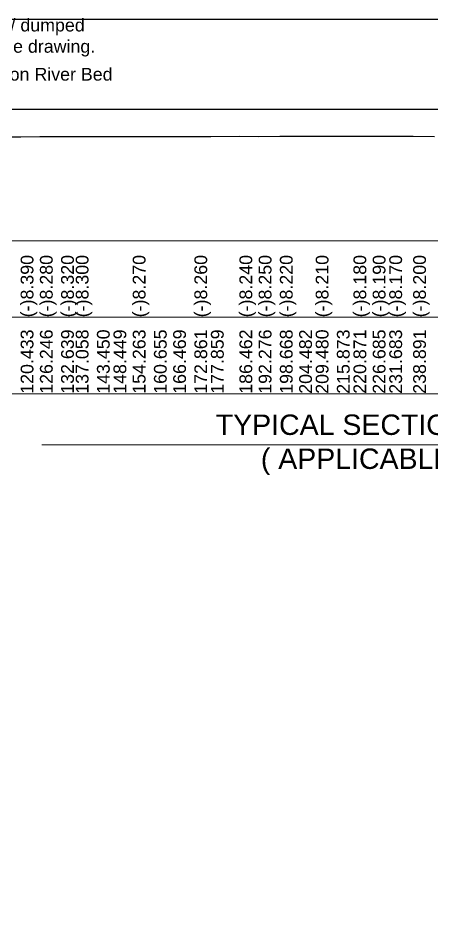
# Model space of a CAD drawing. Header units: inches. Extents: x 89000 to 845000, y -7071 to 18.
# Drawn here: x 162555 to 164179, y -3533 to 4 of the extents above; entities that cross this region are included whole.
import ezdxf

# ---------------------------------------------------------------- set-up
doc = ezdxf.new("R2010")
doc.units = ezdxf.units.IN
doc.header["$LTSCALE"] = 7
doc.header["$MEASUREMENT"] = 0
for name, color, linetype, lineweight in [('Cross section Data Border', 7, 'Continuous', 9), ('Cross Section Labels', 7, 'Continuous', 9), ('Existing_Bed_Level for Xsection', 7, 'Continuous', 25), ('Long Section Labels', 7, 'Continuous', 9)]:
    doc.layers.add(name, color=color, linetype=linetype, lineweight=lineweight)
doc.styles.get("Standard").update_dxf_attribs({"font": 'arial.ttf'})
doc.dimstyles.get("Standard").update_dxf_attribs({"dimtxt": 0.18, "dimasz": 0.18, "dimexe": 0.18, "dimexo": 0.0625, "dimgap": 0.09, "dimtad": 0, "dimtih": 1, "dimtoh": 1, "dimdec": 4, "dimzin": 0, "dimdsep": 46, "dimtxsty": 'Standard', "dimcen": 0.09, "dimadec": 0, "dimazin": 0, "dimtfac": 1, "dimtdec": 4, "dimtofl": 0, "dimtmove": 0, "dimatfit": 3, "dimfxl": 1, "dimtolj": 1, "dimtzin": 0, "dimarcsym": 0})

msp = doc.modelspace()

# ---------------------------------------------------------------- linework, layer by layer
msp.add_lwpolyline([(160000, 0), (170000, 0), (170000, -7071), (160000, -7071)], close=True)
at = {"layer": 'Cross section Data Border'}
msp.add_lwpolyline([(160100, -869.78), (168718.09983, -869.78), (168718.09983, -1469.78), (160100, -1469.78)], close=True, dxfattribs=at)
msp.add_lwpolyline([(160100, -1169.78), (168718.09983, -1169.78)], dxfattribs=at)
at = {"layer": 'Cross Section Labels'}
msp.add_lwpolyline([(162649.04991, -1669.78), (164809.04991, -1669.78), (166969.04991, -1669.78)], dxfattribs=at)
at = {"layer": 'Existing_Bed_Level for Xsection'}
for points in [[(161000, -352.78), (168618.09983, -352.78)], [(162482.51307, -462.24), (162565.6232, -461.85), (162641.1953, -460.42), (162724.30189, -460.94), (162781.75896, -460.68), (162864.85442, -460.42), (162929.83238, -460.42), (163005.41592, -460.29), (163088.51383, -460.29), (163164.09981, -460.42), (163247.19581, -460.16), (163312.17344, -460.29), (163424.0033, -459.9), (163499.58597, -460.03), (163582.68484, -459.64), (163658.26955, -459.64), (163723.24402, -459.51), (163806.34442, -459.64), (163871.32304, -459.12), (163946.90244, -459.25), (164011.87865, -458.99), (164105.58545, -459.38), (164188.68562, -460.03)]]:
    msp.add_lwpolyline(points, dxfattribs=at)

# ---------------------------------------------------------------- texts
at = {"layer": 'Cross Section Labels'}
for s, insert, char_height, attachment_point in [(' Assorted 2 Layers C.C Blocks(excluding Blocks at key) to be Placed / dumped^J@24.00 m³/m (excluding void) at or below Working LWL as shown in the drawing.^J450 x 450 x 450-------- - 60 % by volume^J350 x 350 x 350-------- - 40 % by volume', (161597.91155, -313.78), 50, 8), ('200Kg Sand Filled Geo-bag(minimum 3 -Layers)to be dumped on River Bed^J@24.00m³/m as shown in drawing.', (161749.94216, -339.78), 50, 8), ('TYPICAL SECTION OF KATAKHALI KHAL AT KM 102.200^J( APPLICABLE FROM KM 102.120 TO KM 102.200)', (164809.04991, -1669.78), 80, 5)]:
    msp.add_mtext(s, dxfattribs=dict(at, insert=insert, char_height=char_height, attachment_point=attachment_point))
at = {"layer": 'Long Section Labels', "char_height": 50, "attachment_point": 1, "rotation": 90}
for s, insert in [('(-)8.390', (162565.6232, -1169.78)), ('(-)8.280', (162641.1953, -1169.78)), ('(-)8.280', (162641.1953, -1169.78)), ('(-)8.280', (162641.1953, -1169.78)), ('(-)8.280', (162641.1953, -1169.78)), ('(-)8.320', (162724.30189, -1169.78)), ('(-)8.300', (162781.75896, -1169.78)), ('(-)8.270', (163005.41592, -1169.78)), ('(-)8.270', (163005.41592, -1169.78)), ('(-)8.270', (163005.41592, -1169.78)), ('(-)8.270', (163005.41592, -1169.78)), ('(-)8.260', (163247.19581, -1169.78)), ('(-)8.240', (163424.0033, -1169.78)), ('(-)8.250', (163499.58597, -1169.78)), ('(-)8.250', (163499.58597, -1169.78)), ('(-)8.220', (163582.68484, -1169.78)), ('(-)8.220', (163582.68484, -1169.78)), ('(-)8.220', (163582.68484, -1169.78)), ('(-)8.210', (163723.24402, -1169.78)), ('(-)8.180', (163871.32304, -1169.78)), ('(-)8.190', (163946.90244, -1169.78)), ('(-)8.170', (164011.87865, -1169.78)), ('(-)8.200', (164105.58545, -1169.78)), ('120.433', (162565.6232, -1469.78)), ('126.246', (162641.1953, -1469.78)), ('132.639', (162724.30189, -1469.78)), ('137.058', (162781.75896, -1469.78)), ('143.450', (162864.85442, -1469.78)), ('148.449', (162929.83238, -1469.78)), ('154.263', (163005.41592, -1469.78)), ('160.655', (163088.51383, -1469.78)), ('166.469', (163164.09981, -1469.78)), ('172.861', (163247.19581, -1469.78)), ('177.859', (163312.17344, -1469.78)), ('186.462', (163424.0033, -1469.78)), ('192.276', (163499.58597, -1469.78)), ('198.668', (163582.68484, -1469.78)), ('204.482', (163658.26955, -1469.78)), ('209.480', (163723.24402, -1469.78)), ('215.873', (163806.34442, -1469.78)), ('220.871', (163871.32304, -1469.78)), ('226.685', (163946.90244, -1469.78)), ('231.683', (164011.87865, -1469.78)), ('238.891', (164105.58545, -1469.78))]:
    msp.add_mtext(s, dxfattribs=dict(at, insert=insert))

# ---------------------------------------------------------------- leaders
at = {"layer": 'Cross Section Labels', "annotation_type": 0, "has_hookline": 1, "hookline_direction": 0}
for points, text_width in [([(161297.91155, -388.15201), (161297.91155, -313.78), (161597.82155, -313.78)], 2510.77763), ([(161449.94216, -410.45491), (161449.94216, -339.78), (161749.85216, -339.78)], 2345.7367)]:
    msp.add_leader(points, dimstyle='Standard', override={"dimasz": 72}, dxfattribs=dict(at, text_width=text_width))

doc.saveas('drawing.dxf')
